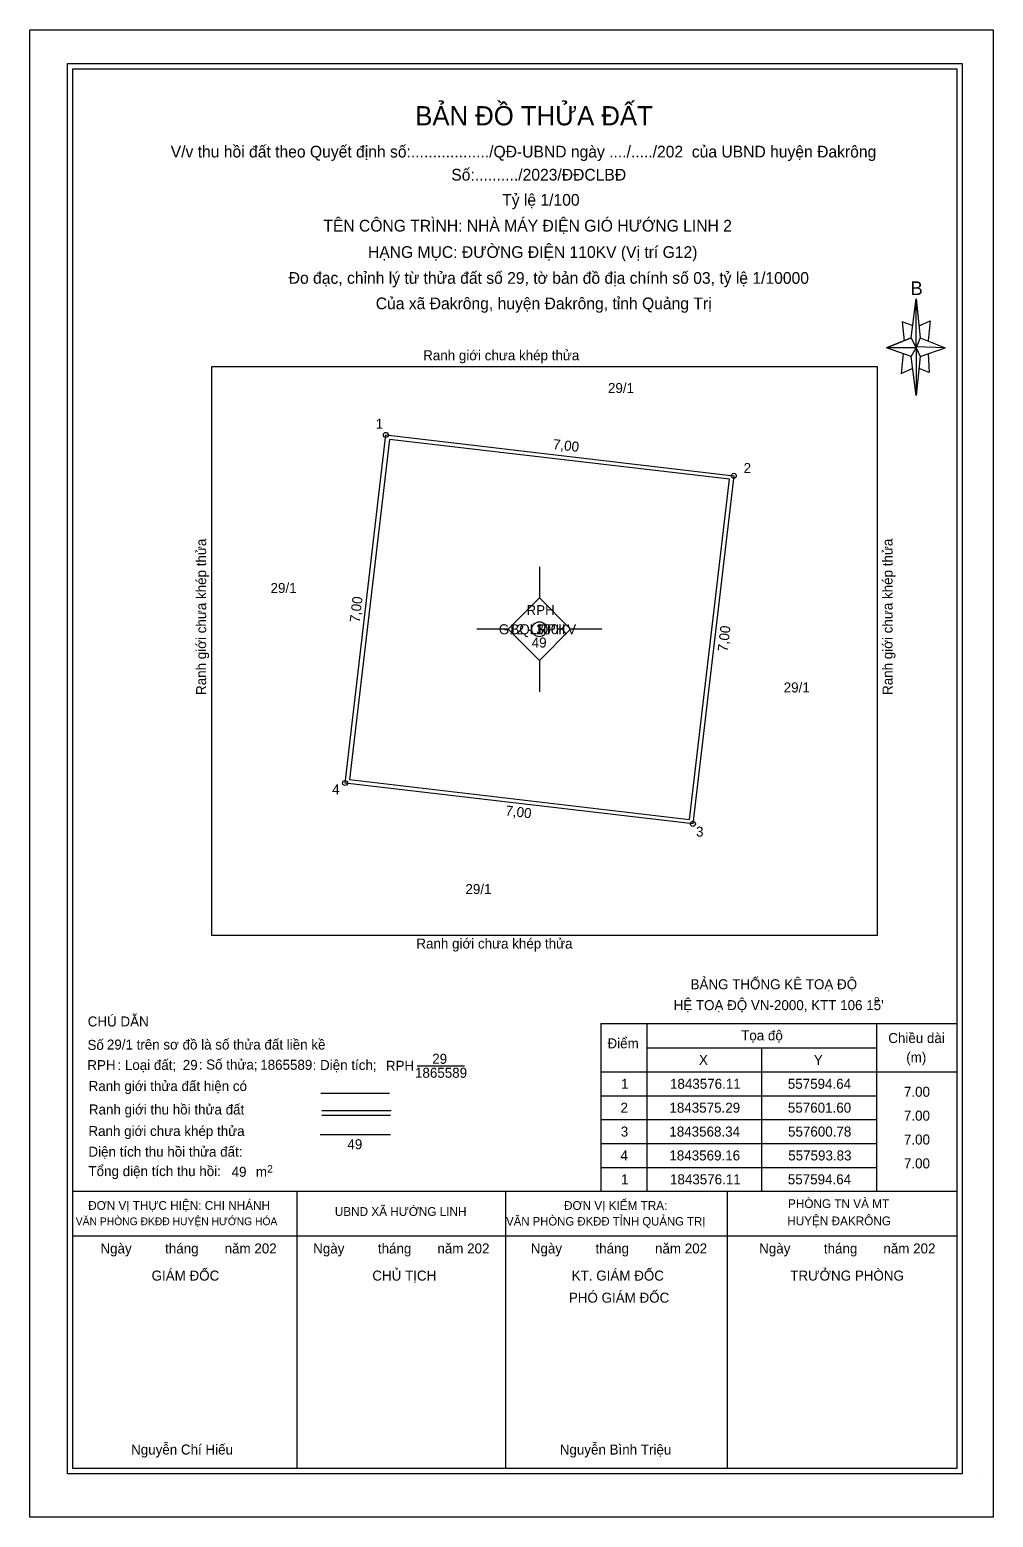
# Model space of a CAD drawing. Extents: x 554326 to 557938, y 1842406 to 1850283.
# Drawn here: x 557587.53 to 557606.78, y 1843554.49 to 1843584.2 of the extents above; entities that cross this region are included whole.
import ezdxf

# ---------------------------------------------------------------- set-up
doc = ezdxf.new("R2010")
doc.units = 0
for name, color, linetype in [('hsktNoiDung', 7, 'Continuous'), ('hsktTemplate', 7, 'Continuous'), ('Level 10', 7, 'Continuous'), ('Level 11', 7, 'Continuous'), ('Level 13', 7, 'Continuous'), ('Level 15', 7, 'Continuous'), ('Level 2', 7, 'Continuous'), ('Level 20', 7, 'Continuous'), ('Level 21', 7, 'Continuous'), ('Level 27', 7, 'Continuous'), ('Level 28', 7, 'Continuous'), ('Level 41', 7, 'Continuous'), ('Level 5', 7, 'Continuous'), ('Level 6', 7, 'Continuous'), ('Level 62', 7, 'Continuous'), ('NhanTuCan', 7, 'Continuous')]:
    doc.layers.add(name, color=color, linetype=linetype)

msp = doc.modelspace()

# ---------------------------------------------------------------- linework, layer by layer
at = {"layer": 'hsktTemplate'}
for p, q in [((557605.141, 1843578.053), (557605.241, 1843578.828)), ((557605.181, 1843578.292), (557604.963, 1843578.371)), ((557604.963, 1843578.371), (557605.002, 1843577.993)), ((557605.3, 1843578.292), (557605.519, 1843578.391)), ((557605.519, 1843578.391), (557605.479, 1843577.993)), ((557605.141, 1843578.053), (557604.645, 1843577.854)), ((557604.645, 1843577.854), (557605.141, 1843578.053)), ((557605.141, 1843577.676), (557604.645, 1843577.854)), ((557605.241, 1843577.854), (557604.645, 1843577.854)), ((557605.241, 1843577.854), (557605.141, 1843578.053)), ((557605.141, 1843578.053), (557605.32, 1843577.676)), ((557605.817, 1843577.854), (557605.241, 1843577.874)), ((557605.241, 1843577.874), (557605.241, 1843577.854)), ((557605.241, 1843577.854), (557605.32, 1843577.676)), ((557605.32, 1843578.053), (557605.817, 1843577.854)), ((557605.32, 1843577.676), (557605.817, 1843577.854)), ((557605.32, 1843577.676), (557605.817, 1843577.854)), ((557604.983, 1843577.735), (557604.943, 1843577.338)), ((557605.32, 1843577.676), (557605.241, 1843576.901)), ((557605.479, 1843577.735), (557605.499, 1843577.358)), ((557604.943, 1843577.338), (557605.161, 1843577.437)), ((557605.499, 1843577.358), (557605.3, 1843577.437)), ((557593.342, 1843562.967), (557594.717, 1843562.967)), ((557593.363, 1843562.62), (557594.746, 1843562.62)), ((557593.363, 1843562.527), (557594.737, 1843562.527)), ((557588.388, 1843561.004), (557606.052, 1843561.004)), ((557592.872, 1843555.476), (557592.872, 1843561.004)), ((557597.04, 1843555.476), (557597.04, 1843561.004)), ((557601.469, 1843555.476), (557601.469, 1843561.004)), ((557588.388, 1843560.111), (557606.052, 1843560.111)), ((557606.538, 1843555.261), (557606.538, 1843555.261)), ((557606.538, 1843555.261), (557606.538, 1843555.261)), ((557606.538, 1843555.261), (557606.538, 1843555.261))]:
    msp.add_line(p, q, dxfattribs=at)
for points in [[(557588.28, 1843583.533), (557606.161, 1843583.533), (557606.161, 1843555.361), (557588.28, 1843555.361)], [(557588.388, 1843583.425), (557606.052, 1843583.425), (557606.052, 1843555.469), (557588.388, 1843555.469)], [(557605.241, 1843578.828), (557605.32, 1843578.053), (557605.241, 1843577.854)], [(557605.241, 1843577.854), (557605.241, 1843576.901), (557605.141, 1843577.676)], [(557591.167, 1843577.48), (557604.46, 1843577.48), (557604.46, 1843566.115), (557591.167, 1843566.115)]]:
    msp.add_lwpolyline(points, close=True, dxfattribs=at)
msp.add_lwpolyline([(557594.733, 1843562.132), (557593.329, 1843562.132)], dxfattribs=at)
at = {"layer": 'Level 10'}
msp.add_lwpolyline([(557601.596, 1843575.295), (557600.78, 1843568.343), (557593.828, 1843569.159), (557594.644, 1843576.111), (557601.596, 1843575.295)], dxfattribs=at)
at = {"layer": 'Level 11'}
for p, q in [((557597.71, 1843573.48), (557597.71, 1843572.855)), ((557597.71, 1843572.855), (557597.085, 1843572.23)), ((557598.335, 1843572.23), (557597.71, 1843572.855)), ((557597.085, 1843572.23), (557596.46, 1843572.23)), ((557597.085, 1843572.23), (557597.71, 1843571.605)), ((557597.71, 1843571.605), (557598.335, 1843572.23)), ((557598.96, 1843572.23), (557598.335, 1843572.23)), ((557597.71, 1843571.605), (557597.71, 1843570.98))]:
    msp.add_line(p, q, dxfattribs=at)
msp.add_circle((557597.71, 1843572.23), 0.15, dxfattribs=at)
at = {"layer": 'Level 13'}
msp.add_lwpolyline([(557595.266, 1843563.511), (557596.215, 1843563.511)], dxfattribs=at)
at = {"layer": 'Level 2'}
msp.add_lwpolyline([(557587.525, 1843584.205), (557606.781, 1843584.205), (557606.781, 1843554.493), (557587.525, 1843554.493)], close=True, dxfattribs=at)
at = {"layer": 'Level 21'}
for centre in [(557594.644, 1843576.111), (557601.596, 1843575.295), (557593.828, 1843569.159), (557600.78, 1843568.343)]:
    msp.add_circle(centre, 0.05, dxfattribs=at)
at = {"layer": 'Level 27'}
for p, q in [((557606.052, 1843564.859), (557606.052, 1843561.004)), ((557598.941, 1843564.356), (557606.052, 1843564.356)), ((557598.941, 1843564.356), (557598.941, 1843561.004)), ((557599.858, 1843564.356), (557599.858, 1843561.004)), ((557604.446, 1843564.356), (557604.446, 1843561.004)), ((557599.858, 1843563.867), (557604.446, 1843563.867)), ((557602.152, 1843563.867), (557602.152, 1843561.004)), ((557598.941, 1843563.39), (557606.052, 1843563.39)), ((557598.941, 1843562.912), (557604.446, 1843562.912)), ((557598.941, 1843562.435), (557604.446, 1843562.435)), ((557598.941, 1843561.958), (557604.446, 1843561.958)), ((557598.941, 1843561.481), (557604.446, 1843561.481)), ((557598.941, 1843561.004), (557606.052, 1843561.004))]:
    msp.add_line(p, q, dxfattribs=at)
at = {"layer": 'Level 41'}
msp.add_lwpolyline([(557600.71, 1843568.431), (557601.508, 1843575.225), (557594.714, 1843576.023), (557593.916, 1843569.229)], close=True, dxfattribs=at)

# ---------------------------------------------------------------- texts
at = {"layer": 'hsktNoiDung'}
for s, height, p in [('Số ', 0.2, (557588.68, 1843563.828)), ('29/1', 0.2, (557589.068, 1843563.835)), ('trên sơ đồ là số thửa đất liền kề', 0.2, (557589.661, 1843563.835)), ('RPH', 0.2, (557588.676, 1843563.424)), (': Loại đất;', 0.2, (557589.278, 1843563.427)), ('29', 0.2, (557590.584, 1843563.428)), (': Số thửa; ', 0.2, (557590.903, 1843563.435)), ('1865589', 0.2, (557592.132, 1843563.43)), (' : Diện tích;', 0.2, (557593.105, 1843563.427)), ('49', 0.2, (557591.56, 1843561.293)), ('m', 0.2, (557592.045, 1843561.293)), ('2', 0.15, (557592.272, 1843561.378))]:
    msp.add_text(s, height=height, dxfattribs=at).set_placement(p)
at = {"layer": 'hsktTemplate'}
for s, height, p in [('BẢN ĐỒ THỬA ĐẤT', 0.38401, (557595.23, 1843582.295)), ('V/v thu hồi đất theo Quyết định số:................../QĐ-UBND ngày ..../...../202  của UBND huyện Đakrông', 0.233918, (557590.343, 1843581.653)), ('Số:........../2023/ĐĐCLBĐ', 0.23392, (557595.95, 1843581.192)), ('Tỷ lệ 1/100', 0.23392, (557596.967, 1843580.69)), ('TÊN CÔNG TRÌNH: NHÀ MÁY ĐIỆN GIÓ HƯỚNG LINH 2', 0.23392, (557593.393, 1843580.174)), ('HẠNG MỤC: ĐƯỜNG ĐIỆN 110KV (Vị trí G12)', 0.23392, (557594.285, 1843579.647)), ('Đo đạc, chỉnh lý từ thửa đất số 29, tờ bản đồ địa chính số 03, tỷ lệ 1/10000', 0.23392, (557592.701, 1843579.13)), ('B', 0.274, (557605.127, 1843578.905)), ('Của xã Đakrông, huyện Đakrông, tỉnh Quảng Trị', 0.23392, (557594.441, 1843578.622)), ('Ranh giới chưa khép thửa', 0.2, (557595.388, 1843577.602)), ('Ranh giới chưa khép thửa', 0.2, (557595.252, 1843565.853)), ('BẢNG THỐNG KÊ TOẠ ĐỘ', 0.2, (557600.732, 1843565.039)), ("HỆ TOẠ ĐỘ VN-2000, KTT 106 15'", 0.2, (557600.393, 1843564.622)), ('o', 0.139, (557604.4, 1843564.774)), ('CHÚ DẪN', 0.2, (557588.685, 1843564.296)), ('Ranh giới thửa đất hiện có', 0.2, (557588.703, 1843563.006)), ('Ranh giới thu hồi thửa đất', 0.2, (557588.707, 1843562.538)), ('Ranh giới chưa khép thửa', 0.2, (557588.699, 1843562.108)), ('Diện tích thu hồi thửa đất:', 0.2, (557588.699, 1843561.695)), ('Tổng diện tích thu hồi:', 0.2, (557588.699, 1843561.307)), ('ĐƠN VỊ THỰC HIỆN: CHI NHÁNH', 0.17544, (557588.693, 1843560.633)), ('ĐƠN VỊ KIỂM TRA:', 0.17544, (557598.203, 1843560.633)), ('PHÒNG TN VÀ MT', 0.17544, (557602.68, 1843560.669)), ('UBND XÃ HƯỚNG LINH', 0.17544, (557593.623, 1843560.512)), ('VĂN PHÒNG ĐKĐĐ TỈNH QUẢNG TRỊ', 0.16963, (557597.046, 1843560.32)), ('HUYỆN ĐAKRÔNG', 0.17544, (557602.664, 1843560.325)), ('VĂN PHÒNG ĐKĐĐ HUYỆN HƯỚNG HÓA', 0.15409, (557588.446, 1843560.327)), ('Ngày         tháng       năm 202', 0.2, (557588.938, 1843559.762)), ('Ngày         tháng       năm 202', 0.2, (557593.19, 1843559.762)), ('Ngày         tháng       năm 202', 0.2, (557597.539, 1843559.762)), ('Ngày         tháng       năm 202', 0.2, (557602.103, 1843559.762)), ('GIÁM ĐỐC', 0.2, (557589.961, 1843559.22)), (' CHỦ TỊCH', 0.2, (557594.298, 1843559.22)), ('KT. GIÁM ĐỐC', 0.2, (557598.357, 1843559.22)), ('TRƯỞNG PHÒNG', 0.2, (557602.725, 1843559.22)), ('PHÓ GIÁM ĐỐC', 0.2, (557598.3, 1843558.779)), ('Nguyễn Chí Hiếu', 0.2, (557589.551, 1843555.746)), ('Nguyễn Bình Triệu', 0.2, (557598.118, 1843555.746))]:
    msp.add_text(s, height=height, dxfattribs=at).set_placement(p)
at = {"layer": 'Level 13'}
for s, p in [('RPH', (557594.643, 1843563.411)), ('29', (557595.569, 1843563.55)), ('1865589', (557595.225, 1843563.271))]:
    msp.add_text(s, height=0.2, dxfattribs=at).set_placement(p)
at = {"layer": 'Level 15'}
msp.add_text('BQLRPH', height=0.2, dxfattribs=at).set_placement((557597.131, 1843572.13))
at = {"layer": 'Level 2'}
for p in [(557591.051, 1843570.918), (557604.768, 1843570.918)]:
    msp.add_text('Ranh giới chưa khép thửa', height=0.2, rotation=90, dxfattribs=at).set_placement(p)
at = {"layer": 'Level 20'}
msp.add_text('3', height=0.2, dxfattribs=at).set_placement((557597.648, 1843572.13))
at = {"layer": 'Level 21'}
for s, p in [('1', (557594.439, 1843576.234)), ('1', (557594.439, 1843576.234)), ('2', (557601.792, 1843575.35)), ('4', (557593.569, 1843568.932)), ('3', (557600.842, 1843568.088))]:
    msp.add_text(s, height=0.2, dxfattribs=at).set_placement(p)
at = {"layer": 'Level 27'}
for s, p in [('Tọa độ', (557601.743, 1843564.018)), ('Chiều dài', (557604.683, 1843563.965)), ('Điểm', (557599.072, 1843563.859)), ('X', (557600.9, 1843563.528)), ('Y', (557603.195, 1843563.528)), ('(m)', (557605.042, 1843563.581)), ('1', (557599.344, 1843563.051)), ('1843576.11', (557600.321, 1843563.051)), ('557594.64', (557602.676, 1843563.051)), ('7.00', (557604.996, 1843562.892)), ('2', (557599.332, 1843562.574)), ('1843575.29', (557600.31, 1843562.574)), ('557601.60', (557602.677, 1843562.574)), ('7.00', (557604.996, 1843562.415)), ('3', (557599.338, 1843562.097)), ('1843568.34', (557600.308, 1843562.097)), ('557600.78', (557602.68, 1843562.097)), ('7.00', (557604.996, 1843561.938)), ('4', (557599.331, 1843561.62)), ('1843569.16', (557600.309, 1843561.62)), ('557593.83', (557602.684, 1843561.62)), ('7.00', (557604.996, 1843561.461)), ('1', (557599.344, 1843561.143)), ('1843576.11', (557600.321, 1843561.143)), ('557594.64', (557602.676, 1843561.143))]:
    msp.add_text(s, height=0.2, dxfattribs=at).set_placement(p)
at = {"layer": 'Level 28'}
msp.add_text('G12 - 100KV', height=0.2, dxfattribs=at).set_placement((557596.9, 1843572.13))
at = {"layer": 'Level 5'}
for rotation, p in [(353.3024, (557597.974, 1843575.831)), (83.3024, (557594.117, 1843572.356)), (83.3024, (557601.47, 1843571.773)), (353.3024, (557597.024, 1843568.513))]:
    msp.add_text('7,00', height=0.2, rotation=rotation, dxfattribs=at).set_placement(p)
for p in [(557597.557, 1843571.865), (557593.874, 1843561.844)]:
    msp.add_text('49', height=0.2, dxfattribs=at).set_placement(p)
at = {"layer": 'Level 6'}
for p in [(557597.557, 1843571.865), (557593.874, 1843561.844)]:
    msp.add_text('49', height=0.2, dxfattribs=at).set_placement(p)
at = {"layer": 'Level 62'}
msp.add_text('RPH', height=0.2, dxfattribs=at).set_placement((557597.453, 1843572.512))
at = {"layer": 'NhanTuCan'}
for p in [(557599.081, 1843576.949), (557592.338, 1843572.954), (557602.593, 1843570.968), (557596.233, 1843566.941)]:
    msp.add_text('29/1', height=0.2, dxfattribs=at).set_placement(p)

doc.saveas('drawing.dxf')
